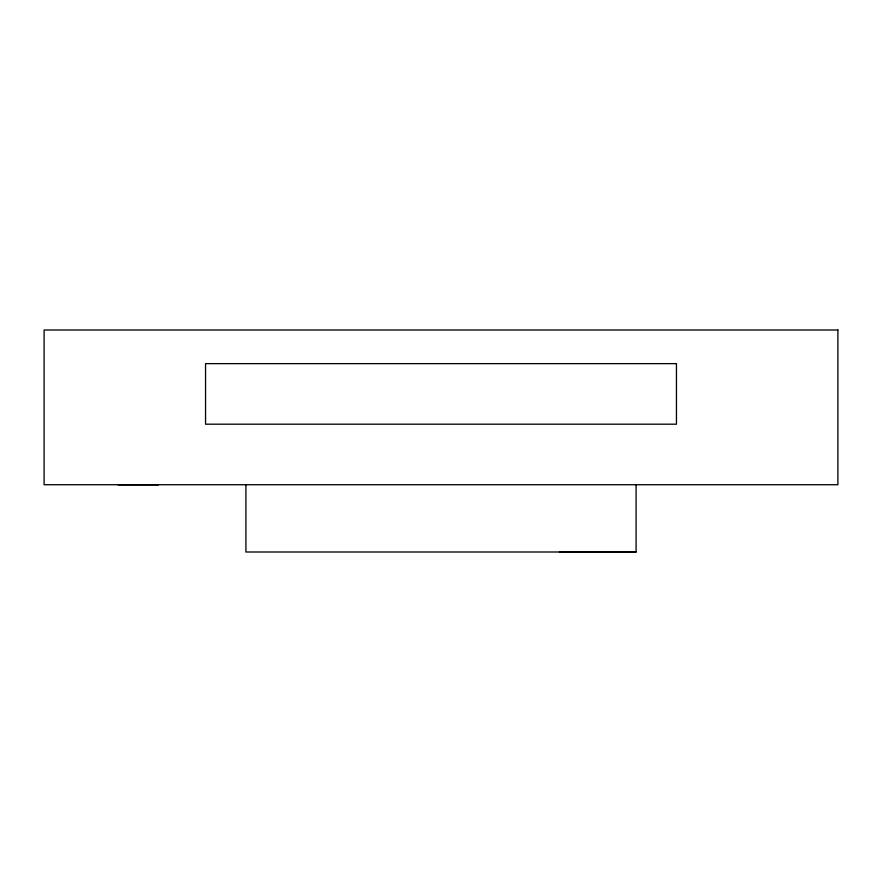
<?xml version="1.0" encoding="UTF-8"?>
<svg xmlns="http://www.w3.org/2000/svg" width="882" height="882" viewBox="0 0 882 882"><rect width="100%" height="100%" fill="white"/><g stroke="black" fill="none" stroke-linecap="round" stroke-linejoin="round"><path stroke-width="1.32" d="M245.913 484.725L245.913 552L636.087 552L636.087 484.725M118.1 484.88L158.462 484.88M636.087 552L559.397 552M837.9 330L44.1 330L44.1 484.725L837.9 484.725L837.9 330M676.45 363.638L205.55 363.638L205.55 424.187L676.45 424.187L676.45 363.638"/></g></svg>
